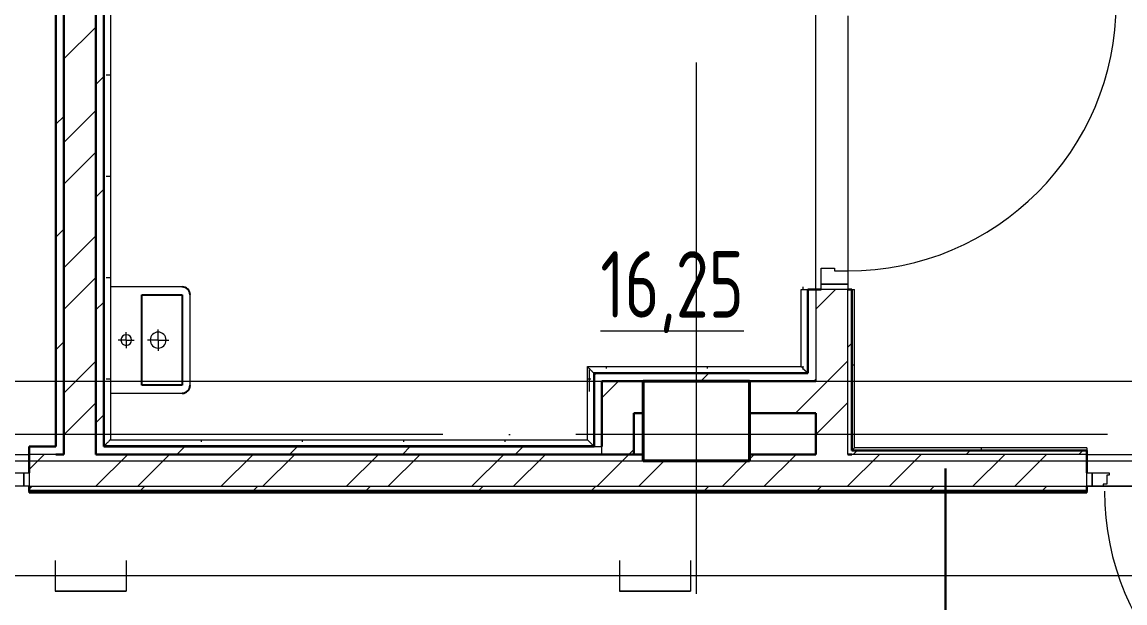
# Model space of a CAD drawing. Header units: millimetres. Extents: x -495897 to 1376592, y -28539 to 470976.
# Drawn here: x -12929 to -8779, y 348221 to 350407 of the extents above; entities that cross this region are included whole.
import ezdxf

# ---------------------------------------------------------------- set-up
doc = ezdxf.new("R2010")
doc.units = ezdxf.units.MM
doc.linetypes.add('ADSK_Линия сетки', pattern=[25, 20, -2.5, 0, -2.5])
doc.linetypes.add('ADSK_Сверху', pattern=[450, 300, -150])
for name, color, linetype, lineweight in [('RC-Линии_связи-Адресные', 5, 'Continuous', 30), ('Двери', 252, 'Continuous', 9), ('Линии', 7, 'Continuous', 9), ('Марки помещений', 252, 'Continuous', 20), ('Несущие колонны', 252, 'Continuous', 18), ('Ограждение', 252, 'Continuous', 9), ('Оси', 252, 'Continuous', 9), ('Стены наружные', 7, 'Continuous', 18), ('Стены штриховка', 7, 'Continuous', 9)]:
    doc.layers.add(name, color=color, linetype=linetype, lineweight=lineweight)
doc.layers.add('Двери открывание', color=7, linetype='Continuous', lineweight=9, true_color=0xc0c0c0)
doc.layers.add('Узлы', color=7, linetype='Continuous')
doc.styles.add('GOST Common_3', font='', dxfattribs={"height": 3.5})
doc.styles.get('GOST Common_3').set_extended_font_data('GOST 2.304 type A')
pattern_1 = [(0, (-32119.82, 96), (190.5, 190.5), [95.25, -285.75]), (90, (-32072.2, 48.37), (-190.5, 190.5), [95.25, -285.75])]
pattern_2 = [(0, (-32119.8, -84), (0, 600), []), (90, (-32119.8, -84), (-600, 4e-14), [])]

# ---------------------------------------------------------------- blocks, each defined once
blk = doc.blocks.new('FP_63-План 1 этажа смеж')
at = {"layer": 'Ограждение'}
for p, q in [((22886.5, -11096.6), (22886.5, -11094.7)), ((22886.5, -11395.7), (22886.5, -11382.4))]:
    blk.add_line(p, q, dxfattribs=at)
blk = doc.blocks.new('FP_64-План 1 этажа смеж')
at = {"layer": 'Ограждение'}
for p, q in [((22145.6, -11392.2), (22145.6, -11384.7)), ((22526.6, -11392.2), (22526.6, -11384.7))]:
    blk.add_line(p, q, dxfattribs=at)
blk = doc.blocks.new('FP_65-План 1 этажа смеж')
at = {"layer": 'Ограждение'}
for p, q in [((22081.5, -11477.6), (22081.5, -11395.8)), ((22074.1, -11430), (22081.8, -11430)), ((22081.8, -11430), (22087.5, -11430))]:
    blk.add_line(p, q, dxfattribs=at)
blk = doc.blocks.new('FP_66-План 1 этажа смеж')
at = {"layer": 'Ограждение'}
for p, q in [((20621.6, -11667.2), (20621.6, -11659.7)), ((21002.6, -11667.2), (21002.6, -11659.7)), ((21383.6, -11667.2), (21383.6, -11659.7)), ((21764.6, -11667.2), (21764.6, -11659.7))]:
    blk.add_line(p, q, dxfattribs=at)
blk = doc.blocks.new('FP_67-План 1 этажа смеж')
at = {"layer": 'Ограждение'}
for p, q in [((20263.5, -10287), (20265.6, -10287)), ((20265.6, -10287), (20271.3, -10287)), ((20271.3, -10287), (20279, -10287)), ((20263.5, -10668), (20265.6, -10668)), ((20265.6, -10668), (20271.3, -10668)), ((20271.3, -10668), (20279, -10668)), ((20263.5, -11049), (20265.6, -11049)), ((20265.6, -11049), (20271.3, -11049)), ((20271.3, -11049), (20279, -11049)), ((20263.5, -11430), (20265.6, -11430)), ((20265.6, -11430), (20271.3, -11430)), ((20271.3, -11430), (20279, -11430))]:
    blk.add_line(p, q, dxfattribs=at)
blk = doc.blocks.new('FP_69-План 1 этажа смеж')
at = {"layer": 'Ограждение'}
for p, q in [((22886.5, -11096.6), (22886.5, -11084.7)), ((22886.5, -11395.7), (22886.5, -11382.4))]:
    blk.add_line(p, q, dxfattribs=at)
blk = doc.blocks.new('FP_70-План 1 этажа смеж')
at = {"layer": 'Ограждение'}
for p, q in [((22145.6, -11392.2), (22145.6, -11384.7)), ((22526.6, -11392.2), (22526.6, -11384.7))]:
    blk.add_line(p, q, dxfattribs=at)
blk = doc.blocks.new('FP_71-План 1 этажа смеж')
at = {"layer": 'Ограждение'}
for p, q in [((22081.5, -11477.6), (22081.5, -11395.8)), ((22074.1, -11430), (22081.8, -11430)), ((22081.8, -11430), (22087.5, -11430))]:
    blk.add_line(p, q, dxfattribs=at)
blk = doc.blocks.new('FP_72-План 1 этажа смеж')
at = {"layer": 'Ограждение'}
for p, q in [((20621.6, -11667.2), (20621.6, -11659.7)), ((21002.6, -11667.2), (21002.6, -11659.7)), ((21383.6, -11667.2), (21383.6, -11659.7)), ((21764.6, -11667.2), (21764.6, -11659.7))]:
    blk.add_line(p, q, dxfattribs=at)
blk = doc.blocks.new('FP_73-План 1 этажа смеж')
at = {"layer": 'Ограждение'}
for p, q in [((20263.5, -10287), (20265.6, -10287)), ((20265.6, -10287), (20271.3, -10287)), ((20271.3, -10287), (20279, -10287)), ((20263.5, -10668), (20265.6, -10668)), ((20265.6, -10668), (20271.3, -10668)), ((20271.3, -10668), (20279, -10668)), ((20263.5, -11049), (20265.6, -11049)), ((20265.6, -11049), (20271.3, -11049)), ((20271.3, -11049), (20279, -11049)), ((20263.5, -11430), (20265.6, -11430)), ((20265.6, -11430), (20271.3, -11430)), ((20271.3, -11430), (20279, -11430))]:
    blk.add_line(p, q, dxfattribs=at)
blk = doc.blocks.new('1 этаж')
at = {"layer": 'Ограждение', "true_color": 0x636466}
h = blk.add_hatch(dxfattribs=at)
h.set_pattern_fill('FP_34', color=251, style=0, pattern_type=2)
h.set_pattern_definition(pattern_1)
h.paths.add_polyline_path([(-11865.8, -11588.7), (-11863.8, -11586.7), (-11863.8, -5375.7), (-11865.8, -5373.7), (-11865.8, -11429)])
h = blk.add_hatch(dxfattribs=at)
h.set_pattern_fill('FP_42', color=251, style=0, pattern_type=2)
h.set_pattern_definition(pattern_2)
h.paths.add_polyline_path([(-9050.8, -11603.7), (-9040.8, -11593.7), (-9040.8, -10998.7), (-9050.8, -10998.7), (-9050.8, -11429)])
h = blk.add_hatch(dxfattribs=at)
h.set_pattern_fill('FP_34', color=251, style=0, pattern_type=2)
h.set_pattern_definition(pattern_1)
h.paths.add_polyline_path([(-9363.4, -11313.7), (-9215.8, -11313.7), (-9217.8, -11311.7), (-10022.7, -11311.7), (-10020.7, -11313.7), (-9722.2, -11313.7)])
h = blk.add_hatch(dxfattribs=at)
h.set_pattern_fill('FP_34', color=251, style=0, pattern_type=2)
h.set_pattern_definition(pattern_1)
h.paths.add_polyline_path([(-10020.7, -11588.7), (-10020.7, -11313.7), (-10022.7, -11311.7), (-10022.7, -11586.7)])
h = blk.add_hatch(dxfattribs=at)
h.set_pattern_fill('FP_42', color=251, style=0, pattern_type=2)
h.set_pattern_definition(pattern_2)
h.paths.add_polyline_path([(-8165.8, -11603.7), (-8165.8, -11593.7), (-9040.8, -11593.7), (-9050.8, -11603.7), (-8645.8, -11603.7)])
h = blk.add_hatch(dxfattribs=at)
h.set_pattern_fill('FP_25', color=251, style=0, pattern_type=2)
h.set_pattern_definition([(0, (-32119.8, 96), (0, 600), []), (90, (-32119.8, 96), (-600, 4e-14), [])])
h.paths.add_polyline_path([(-8165.8, -11763.7), (-8165.8, -11758.7), (-12145.8, -11758.7), (-12145.8, -11763.7), (-8645.8, -11763.7)])
at = {"layer": 'Двери', "color": 251, "true_color": 0x636466}
for p, q in [((-9165.8, -10918.7), (-9115.8, -10918.7)), ((-9165.8, -10978.7), (-9165.8, -10918.7)), ((-9115.8, -10918.7), (-9115.8, -10928.7)), ((-9115.8, -10928.7), (-9065.8, -10928.7)), ((-9065.8, -10928.7), (-9065.8, -10978.7)), ((-9065.8, -10978.7), (-9165.8, -10978.7)), ((-9165.8, -10998.7), (-9165.8, -10978.7)), ((-9165.8, -10978.7), (-9065.8, -10978.7)), ((-9065.8, -10978.7), (-9065.8, -10998.7)), ((-9065.8, -10998.7), (-9165.8, -10998.7)), ((-12229.8, -11688.7), (-12165.8, -11688.7)), ((-12165.8, -11688.7), (-12145.8, -11688.7)), ((-12165.8, -11738.7), (-12165.8, -11688.7)), ((-12165.8, -11688.7), (-12165.8, -11738.7)), ((-12145.8, -11688.7), (-12145.8, -11738.7)), ((-8165.8, -11688.7), (-8145.8, -11688.7)), ((-8165.8, -11738.7), (-8165.8, -11688.7)), ((-8145.8, -11688.7), (-8145.8, -11738.7)), ((-8145.8, -11688.7), (-8081.8, -11688.7)), ((-8145.8, -11738.7), (-8145.8, -11688.7)), ((-8090.8, -11696.7), (-8090.8, -11730.7)), ((-8081.8, -11696.7), (-8090.8, -11696.7)), ((-8081.8, -11688.7), (-8081.8, -11696.7)), ((-12165.8, -11738.7), (-12206.8, -11738.7)), ((-12145.8, -11738.7), (-12165.8, -11738.7)), ((-8145.8, -11738.7), (-8165.8, -11738.7)), ((-8104.8, -11738.7), (-8145.8, -11738.7)), ((-8104.8, -11730.7), (-8104.8, -11738.7)), ((-8090.8, -11730.7), (-8104.8, -11730.7))]:
    blk.add_line(p, q, dxfattribs=at)
blk.add_arc((-9065.8, -9918.7), 1010, 270, 0, dxfattribs=at)
at = {"layer": 'Двери открывание', "color": 251, "true_color": 0x636466}
blk.add_arc((-7101.8, -11756.7), 998, 180, 268.9666, dxfattribs=at)
at = {"layer": 'Линии', "color": 251, "linetype": 'ADSK_Сверху', "ltscale": 100, "true_color": 0x636466}
for p, q in [((-15070.8, -11343.7), (-4250.8, -11343.7)), ((-15070.8, -11643.7), (-4250.8, -11643.7))]:
    blk.add_line(p, q, dxfattribs=at)
at = {"layer": 'Линии', "color": 251, "lineweight": 18, "ltscale": 100, "true_color": 0x636466}
blk.add_line((-9065.8, -11738.7), (-3345.8, -11738.7), dxfattribs=at)
at = {"layer": 'Несущие колонны', "color": 251, "lineweight": 40, "true_color": 0x636466}
for p, q in [((-9835.8, -11343.7), (-9435.8, -11343.7)), ((-9835.8, -11643.7), (-9835.8, -11343.7)), ((-9435.8, -11343.7), (-9835.8, -11343.7)), ((-9835.8, -11343.7), (-9835.8, -11618.7)), ((-9435.8, -11343.7), (-9435.8, -11643.7)), ((-9435.8, -11618.7), (-9435.8, -11343.7)), ((-9435.8, -11643.7), (-9835.8, -11643.7))]:
    blk.add_line(p, q, dxfattribs=at)
at = {"layer": 'Несущие колонны', "color": 251, "true_color": 0x636466}
for p, q in [((-9835.8, -11618.7), (-9835.8, -11643.7)), ((-9435.8, -11643.7), (-9435.8, -11618.7)), ((-9835.8, -11643.7), (-9435.8, -11643.7))]:
    blk.add_line(p, q, dxfattribs=at)
at = {"layer": 'Ограждение', "color": 251, "true_color": 0x636466}
for p, q in [((-11863.8, -11586.7), (-11863.8, -5375.7)), ((-11840.8, -5398.7), (-11840.8, -10988.7)), ((-9240.8, -10998.7), (-9217.8, -10998.7)), ((-9240.8, -11288.7), (-9240.8, -10998.7)), ((-9217.8, -10998.7), (-9215.8, -10998.7)), ((-9217.8, -10998.7), (-9217.8, -11311.7)), ((-9050.8, -10998.7), (-9040.8, -10998.7)), ((-9040.8, -11593.7), (-9040.8, -10998.7)), ((-10045.7, -11288.7), (-9240.8, -11288.7)), ((-10045.7, -11563.7), (-10045.7, -11288.7)), ((-9217.8, -11311.7), (-10022.7, -11311.7)), ((-10022.7, -11311.7), (-10022.7, -11586.7)), ((-11840.8, -11388.7), (-11840.8, -11563.7)), ((-11840.8, -11563.7), (-10045.7, -11563.7)), ((-10022.7, -11586.7), (-11863.8, -11586.7)), ((-9050.8, -11603.7), (-9040.8, -11593.7)), ((-8165.8, -11593.7), (-9040.8, -11593.7)), ((-8165.8, -11593.7), (-8165.8, -11603.7)), ((-12145.8, -11763.7), (-12145.8, -11758.7)), ((-12145.8, -11763.7), (-8165.8, -11763.7)), ((-8165.8, -11758.7), (-8165.8, -11763.7))]:
    blk.add_line(p, q, dxfattribs=at)
for points in [[(-10045.7, -11288.7), (-10043.7, -11290.7), (-10040.7, -11293.7), (-10036.9, -11297.6), (-10034.6, -11299.8), (-10033, -11301.5), (-10031.3, -11303.2), (-10029.8, -11304.7), (-10028.4, -11306), (-10027.2, -11307.3), (-10025.8, -11308.7), (-10024.4, -11310), (-10023.1, -11311.3), (-10022.7, -11311.7), (-10022.7, -11311.7)], [(-9240.8, -11288.7), (-9238.8, -11290.8), (-9235.8, -11293.7), (-9232, -11297.6), (-9229.7, -11299.8), (-9228, -11301.5), (-9226.4, -11303.2), (-9224.9, -11304.7), (-9223.5, -11306), (-9222.2, -11307.3), (-9220.8, -11308.7), (-9219.5, -11310), (-9218.2, -11311.3), (-9217.8, -11311.7), (-9217.8, -11311.7)], [(-11840.8, -11563.7), (-11842.9, -11565.7), (-11845.8, -11568.7), (-11849.6, -11572.6), (-11851.9, -11574.8), (-11853.6, -11576.5), (-11855.2, -11578.2), (-11856.7, -11579.7), (-11858.1, -11581), (-11859.4, -11582.3), (-11860.8, -11583.7), (-11862.1, -11585), (-11863.4, -11586.3), (-11863.8, -11586.7), (-11863.8, -11586.7)], [(-10045.7, -11563.7), (-10043.7, -11565.8), (-10040.7, -11568.7), (-10036.9, -11572.6), (-10034.7, -11574.8), (-10032.9, -11576.5), (-10031.3, -11578.2), (-10029.8, -11579.7), (-10028.4, -11581), (-10027.2, -11582.3), (-10025.8, -11583.7), (-10024.4, -11585), (-10023.1, -11586.3), (-10022.7, -11586.7), (-10022.7, -11586.7)]]:
    blk.add_open_spline(points, degree=3, knots=[0, 0, 0, 0, 0.166667, 0.25, 0.333333, 0.375, 0.416667, 0.5, 0.541667, 0.583333, 0.666667, 0.75, 0.833333, 1, 1, 1, 1], dxfattribs=at)
at = {"layer": 'Оси', "color": 251, "linetype": 'ADSK_Линия сетки', "ltscale": 100, "true_color": 0x636466}
for p, q in [((-9635.8, -2643.7), (-9635.8, -33769.9)), ((4411.5, -11543.7), (-72528.1, -11543.7))]:
    blk.add_line(p, q, dxfattribs=at)
at = {"layer": 'Стены наружные', "color": 251, "lineweight": 30, "true_color": 0x636466}
for p, q in [((-12015.8, -5343.7), (-12015.8, -11618.7)), ((-11895.8, -11618.7), (-11895.8, -5343.7)), ((-12045.8, -5373.7), (-12045.8, -11588.7)), ((-11865.8, -11588.7), (-11865.8, -5373.7)), ((-9215.8, -10998.7), (-9215.8, -11313.7)), ((-9165.8, -10998.7), (-9215.8, -10998.7)), ((-9050.8, -10998.7), (-9065.8, -10998.7)), ((-9050.8, -11603.7), (-9050.8, -10998.7)), ((-9215.8, -11313.7), (-10020.7, -11313.7)), ((-10020.7, -11313.7), (-10020.7, -11588.7)), ((-9185.8, -11343.7), (-9990.7, -11343.7)), ((-9990.7, -11343.7), (-9990.7, -11588.7)), ((-9835.8, -11463.7), (-9835.8, -11343.7)), ((-9435.8, -11343.7), (-9435.8, -11463.7)), ((-9870.7, -11463.7), (-9835.8, -11463.7)), ((-9870.7, -11618.7), (-9870.7, -11463.7)), ((-9435.8, -11463.7), (-9185.8, -11463.7)), ((-9185.8, -11463.7), (-9185.8, -11618.7)), ((-12145.8, -11588.7), (-12145.8, -11688.7)), ((-12045.8, -11588.7), (-12145.8, -11588.7)), ((-12015.8, -11618.7), (-12045.8, -11618.7)), ((-11895.8, -11618.7), (-9835.8, -11618.7)), ((-10020.7, -11588.7), (-11865.8, -11588.7)), ((-9185.8, -11618.7), (-9435.8, -11618.7)), ((-9050.8, -11618.7), (-9065.8, -11618.7)), ((-8165.8, -11603.7), (-9050.8, -11603.7)), ((-8165.8, -11688.7), (-8165.8, -11603.7)), ((-12145.8, -11738.7), (-12145.8, -11758.7)), ((-8165.8, -11758.7), (-8165.8, -11738.7)), ((-12145.8, -11758.7), (-8165.8, -11758.7))]:
    blk.add_line(p, q, dxfattribs=at)
at = {"layer": 'Стены наружные', "color": 251, "true_color": 0x636466}
for p, q in [((-9185.8, -10998.7), (-9185.8, -9848.7)), ((-9065.8, -9968.7), (-9065.8, -10928.7)), ((-13275.8, -11618.7), (-12145.8, -11618.7)), ((-9835.8, -11643.7), (-9835.8, -11618.7)), ((-9435.8, -11618.7), (-9435.8, -11643.7)), ((-8165.8, -11618.7), (-7035.8, -11618.7)), ((-9435.8, -11643.7), (-9835.8, -11643.7)), ((-7096.8, -11738.7), (-8104.8, -11738.7))]:
    blk.add_line(p, q, dxfattribs=at)
at = {"layer": 'Стены наружные', "color": 251, "linetype": 'Continuous', "lineweight": 9, "true_color": 0x636466}
for p, q in [((-12015.8, -10130.8), (-11895.8, -10010.8)), ((-11895.8, -10227), (-11865.8, -10197)), ((-12015.8, -10445.1), (-11895.8, -10325.1)), ((-12045.8, -10377), (-12015.8, -10347)), ((-12015.8, -10602.3), (-11895.8, -10482.3)), ((-11895.8, -10651.3), (-11865.8, -10621.3)), ((-12045.8, -10801.3), (-12015.8, -10771.3)), ((-12015.8, -10916.6), (-11895.8, -10796.6)), ((-12015.8, -11073.7), (-11895.8, -10953.7)), ((-9185.8, -11072.5), (-9112, -10998.7)), ((-11895.8, -11075.5), (-11865.8, -11045.5)), ((-12045.8, -11225.5), (-12015.8, -11195.5)), ((-9065.8, -11215.4), (-9050.8, -11200.4)), ((-12015.8, -11388), (-11895.8, -11268)), ((-9185.8, -11386.8), (-9065.8, -11266.8)), ((-10020.7, -11321.8), (-10012.7, -11313.7)), ((-9618.4, -11343.7), (-9588.4, -11313.7)), ((-9990.7, -11406), (-9928.5, -11343.7)), ((-9194.2, -11343.7), (-9185.8, -11335.4)), ((-9262.7, -11463.7), (-9185.8, -11386.8)), ((-12015.8, -11545.2), (-11895.8, -11425.2)), ((-9185.8, -11544), (-9065.8, -11424)), ((-11895.8, -11499.8), (-11865.8, -11469.8)), ((-12145.8, -11675.2), (-12089.4, -11618.7)), ((-11895, -11738.7), (-11775, -11618.7)), ((-11737.9, -11738.7), (-11617.9, -11618.7)), ((-11590.5, -11618.7), (-11560.5, -11588.7)), ((-11423.6, -11738.7), (-11303.6, -11618.7)), ((-11266.4, -11738.7), (-11146.4, -11618.7)), ((-11166.2, -11618.7), (-11136.2, -11588.7)), ((-10952.1, -11738.7), (-10832.1, -11618.7)), ((-10795, -11738.7), (-10675, -11618.7)), ((-10742, -11618.7), (-10712, -11588.7)), ((-10480.7, -11738.7), (-10360.7, -11618.7)), ((-10323.5, -11738.7), (-10203.5, -11618.7)), ((-10317.7, -11618.7), (-10287.7, -11588.7)), ((-10009.2, -11738.7), (-9889.2, -11618.7)), ((-9889.2, -11618.7), (-9870.7, -11600.3)), ((-9435.8, -11636.8), (-9417.7, -11618.7)), ((-9380.6, -11738.7), (-9260.6, -11618.7)), ((-9066.3, -11738.7), (-8946.3, -11618.7)), ((-9044.9, -11618.7), (-9029.9, -11603.7)), ((-8909.1, -11738.7), (-8789.1, -11618.7)), ((-8620.6, -11618.7), (-8605.6, -11603.7)), ((-8594.8, -11738.7), (-8474.8, -11618.7)), ((-8437.6, -11738.7), (-8317.6, -11618.7)), ((-8196.4, -11618.7), (-8181.4, -11603.7)), ((-9852, -11738.7), (-9757, -11643.7)), ((-9537.7, -11738.7), (-9442.7, -11643.7)), ((-12145.8, -11749.8), (-12134.8, -11738.7)), ((-11725.5, -11753.7), (-11710.5, -11738.7)), ((-11301.2, -11753.7), (-11286.2, -11738.7)), ((-10877, -11753.7), (-10862, -11738.7)), ((-10452.7, -11753.7), (-10437.7, -11738.7)), ((-10028.4, -11753.7), (-10013.4, -11738.7)), ((-9604.2, -11753.7), (-9589.2, -11738.7)), ((-9179.9, -11753.7), (-9164.9, -11738.7)), ((-8755.6, -11753.7), (-8740.6, -11738.7)), ((-8331.4, -11753.7), (-8316.4, -11738.7)), ((-12084, -11758.7), (-12079, -11753.7)), ((-12013.3, -11758.7), (-12008.3, -11753.7)), ((-11942.6, -11758.7), (-11937.6, -11753.7)), ((-11871.9, -11758.7), (-11866.9, -11753.7)), ((-11801.2, -11758.7), (-11796.2, -11753.7)), ((-11730.5, -11758.7), (-11725.5, -11753.7)), ((-11659.8, -11758.7), (-11654.8, -11753.7)), ((-11589.1, -11758.7), (-11584.1, -11753.7)), ((-11518.4, -11758.7), (-11513.4, -11753.7)), ((-11447.6, -11758.7), (-11442.6, -11753.7)), ((-11376.9, -11758.7), (-11371.9, -11753.7)), ((-11306.2, -11758.7), (-11301.2, -11753.7)), ((-11235.5, -11758.7), (-11230.5, -11753.7)), ((-11164.8, -11758.7), (-11159.8, -11753.7)), ((-11094.1, -11758.7), (-11089.1, -11753.7)), ((-11023.4, -11758.7), (-11018.4, -11753.7)), ((-10952.7, -11758.7), (-10947.7, -11753.7)), ((-10882, -11758.7), (-10877, -11753.7)), ((-10811.2, -11758.7), (-10806.2, -11753.7)), ((-10740.5, -11758.7), (-10735.5, -11753.7)), ((-10669.8, -11758.7), (-10664.8, -11753.7)), ((-10599.1, -11758.7), (-10594.1, -11753.7)), ((-10528.4, -11758.7), (-10523.4, -11753.7)), ((-10457.7, -11758.7), (-10452.7, -11753.7)), ((-10387, -11758.7), (-10382, -11753.7)), ((-10316.3, -11758.7), (-10311.3, -11753.7)), ((-10245.6, -11758.7), (-10240.6, -11753.7)), ((-10174.9, -11758.7), (-10169.9, -11753.7)), ((-10104.1, -11758.7), (-10099.1, -11753.7)), ((-10033.4, -11758.7), (-10028.4, -11753.7)), ((-9962.7, -11758.7), (-9957.7, -11753.7)), ((-9892, -11758.7), (-9887, -11753.7)), ((-9821.3, -11758.7), (-9816.3, -11753.7)), ((-9750.6, -11758.7), (-9745.6, -11753.7)), ((-9679.9, -11758.7), (-9674.9, -11753.7)), ((-9609.2, -11758.7), (-9604.2, -11753.7)), ((-9538.5, -11758.7), (-9533.5, -11753.7)), ((-9467.7, -11758.7), (-9462.7, -11753.7)), ((-9397, -11758.7), (-9392, -11753.7)), ((-9326.3, -11758.7), (-9321.3, -11753.7)), ((-9255.6, -11758.7), (-9250.6, -11753.7)), ((-9184.9, -11758.7), (-9179.9, -11753.7)), ((-9114.2, -11758.7), (-9109.2, -11753.7)), ((-9043.5, -11758.7), (-9038.5, -11753.7)), ((-8972.8, -11758.7), (-8967.8, -11753.7)), ((-8902.1, -11758.7), (-8897.1, -11753.7)), ((-8831.3, -11758.7), (-8826.3, -11753.7)), ((-8760.6, -11758.7), (-8755.6, -11753.7)), ((-8689.9, -11758.7), (-8684.9, -11753.7)), ((-8619.2, -11758.7), (-8614.2, -11753.7)), ((-8548.5, -11758.7), (-8543.5, -11753.7)), ((-8477.8, -11758.7), (-8472.8, -11753.7)), ((-8407.1, -11758.7), (-8402.1, -11753.7)), ((-8336.4, -11758.7), (-8331.4, -11753.7)), ((-8265.7, -11758.7), (-8260.7, -11753.7)), ((-8195, -11758.7), (-8190, -11753.7))]:
    blk.add_line(p, q, dxfattribs=at)
at = {"layer": 'Стены штриховка', "color": 251, "true_color": 0x636466}
for p, q in [((-9185.8, -10998.7), (-9185.8, -11343.7)), ((-9065.8, -11618.7), (-9065.8, -10998.7)), ((-12045.8, -11618.7), (-12145.8, -11618.7)), ((-10020.7, -11588.7), (-9990.7, -11588.7)), ((-9990.7, -11618.7), (-9990.7, -11588.7)), ((-8165.8, -11618.7), (-9050.8, -11618.7)), ((-12145.8, -11738.7), (-8165.8, -11738.7)), ((-12145.8, -11753.7), (-8165.8, -11753.7))]:
    blk.add_line(p, q, dxfattribs=at)
at = {"layer": 'Узлы', "color": 251, "lineweight": 9, "true_color": 0x636466}
for p, q in [((-11570.8, -10988.7), (-11840.8, -10988.7)), ((-11840.8, -10988.7), (-11840.8, -11188.7)), ((-11540.8, -11188.7), (-11540.8, -11018.7)), ((-11780.8, -11188.7), (-11780.8, -11158.7)), ((-11660.8, -11188.7), (-11660.8, -11148.7)), ((-11840.8, -11188.7), (-11840.8, -11388.7)), ((-11780.8, -11188.7), (-11810.8, -11188.7)), ((-11780.8, -11188.7), (-11750.8, -11188.7)), ((-11780.8, -11188.7), (-11780.8, -11218.7)), ((-11660.8, -11188.7), (-11700.8, -11188.7)), ((-11660.8, -11188.7), (-11620.8, -11188.7)), ((-11660.8, -11188.7), (-11660.8, -11228.7)), ((-11540.8, -11358.7), (-11540.8, -11188.7)), ((-11840.8, -11388.7), (-11570.8, -11388.7))]:
    blk.add_line(p, q, dxfattribs=at)
at = {"layer": 'Узлы', "color": 251, "true_color": 0x636466}
for p, q in [((-11721.7, -11018.7), (-11570.8, -11018.7)), ((-11721.7, -11358.7), (-11721.7, -11018.7)), ((-11570.8, -11018.7), (-11570.8, -11358.7)), ((-11570.8, -11358.7), (-11721.7, -11358.7))]:
    blk.add_line(p, q, dxfattribs=at)
for centre, start, end in [((-11570.8, -11018.7), 0, 90), ((-11570.8, -11358.7), 270, 0)]:
    blk.add_arc(centre, 30, start, end, dxfattribs=at)
at = {"layer": 'Узлы', "color": 251, "lineweight": 9, "true_color": 0x636466}
for centre, radius, start, end in [((-11660.8, -11188.7), 30, 90, 180), ((-11660.8, -11188.7), 30, 0, 90), ((-11780.8, -11188.7), 20, 90, 180), ((-11780.8, -11188.7), 20, 180, 270.0116), ((-11780.8, -11188.7), 20, 0, 90), ((-11780.8, -11188.7), 20, 270, 0), ((-11660.8, -11188.7), 30, 180, 270.0077), ((-11660.8, -11188.7), 30, 270, 0)]:
    blk.add_arc(centre, radius, start, end, dxfattribs=at)
at = {"layer": 'Ограждение', "color": 251, "true_color": 0x636466}
for name in ['FP_67-План 1 этажа смеж', 'FP_73-План 1 этажа смеж', 'FP_69-План 1 этажа смеж', 'FP_63-План 1 этажа смеж', 'FP_65-План 1 этажа смеж', 'FP_71-План 1 этажа смеж', 'FP_64-План 1 этажа смеж', 'FP_70-План 1 этажа смеж', 'FP_66-План 1 этажа смеж', 'FP_72-План 1 этажа смеж']:
    blk.add_blockref(name, (-32119.8, 96), dxfattribs=at)
at = {"layer": 'Марки помещений', "color": 251, "true_color": 0x636466, "style": 'GOST Common_3', "width": 0.9}
blk.add_text('%%U16,25', height=250, dxfattribs=at).set_placement((-9996.8, -11104.2))

msp = doc.modelspace()

# ---------------------------------------------------------------- linework, layer by layer
at = {"layer": 'RC-Линии_связи-Адресные'}
msp.add_line((-9454.59, 346027.411), (-9454.59, 348726.399), dxfattribs=at)
at = {"layer": 'RC-Линии_связи-Адресные', "color": 0, "lineweight": 5}
for p, q in [((-12805.398, 348381.261), (-12805.398, 348265.135)), ((-12538.3, 348381.261), (-12538.3, 348265.135)), ((-10680.93, 348381.261), (-10680.93, 348265.135)), ((-10413.832, 348381.261), (-10413.832, 348265.135)), ((-12805.398, 348265.135), (-12538.3, 348265.135)), ((-12538.3, 348265.135), (-12805.398, 348265.135)), ((-10680.93, 348265.135), (-10413.832, 348265.135)), ((-10413.832, 348265.135), (-10680.93, 348265.135))]:
    msp.add_line(p, q, dxfattribs=at)
at = {"layer": 'RC-Линии_связи-Адресные', "lineweight": 5}
for p in [(-5106.161, 348322.75), (-4447.385, 348322.75), (-9454.59, 348322.75)]:
    msp.add_line(p, (-26672.324, 348322.75), dxfattribs=at)

# ---------------------------------------------------------------- block references
msp.add_blockref('1 этаж', (-756.474, 360398.765))

doc.saveas('drawing.dxf')
